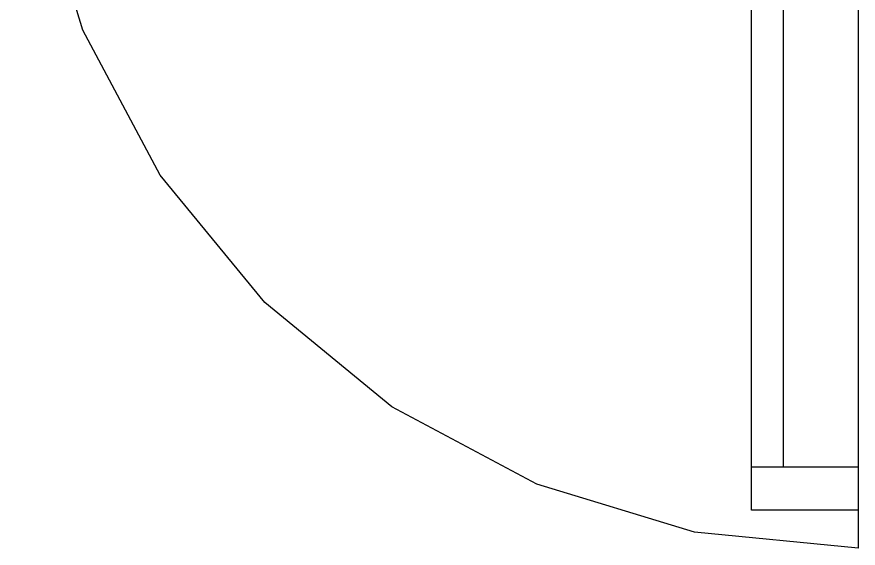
# Model space of a CAD drawing. Header units: metres. Extents: x 2.3 to 42.8, y 0.9 to 31.9.
# Drawn here: x 4.7424 to 5.0527, y 13.3086 to 13.5045 of the extents above; entities that cross this region are included whole.
import ezdxf

# ---------------------------------------------------------------- set-up
doc = ezdxf.new("R2010")
doc.units = ezdxf.units.M
doc.layers.add('PARETI_STRUTTURE', color=7, linetype='Continuous')

msp = doc.modelspace()

# ---------------------------------------------------------------- linework, layer by layer
at = {"layer": 'PARETI_STRUTTURE'}
for points in [[(5.05265, 13.30856), (4.99228, 13.3145), (4.93422, 13.33211), (4.88072, 13.36071), (4.83382, 13.3992), (4.79533, 13.4461), (4.76673, 13.4996), (4.74912, 13.55765), (4.74318, 13.61803), (4.73723, 13.55765), (4.71962, 13.4996), (4.69103, 13.4461), (4.65254, 13.3992), (4.60564, 13.36071), (4.55214, 13.33211), (4.49408, 13.3145), (4.43371, 13.30856)], [(5.05266, 13.61803), (5.05266, 13.30856)], [(5.05266, 13.33837), (5.01328, 13.33837), (5.01328, 13.59165)], [(5.0251, 13.33837), (5.0251, 13.59165)], [(5.01328, 13.32262), (5.01328, 13.33837)], [(5.05266, 13.32262), (5.01328, 13.32262)]]:
    msp.add_lwpolyline(points, dxfattribs=at)

doc.saveas('drawing.dxf')
